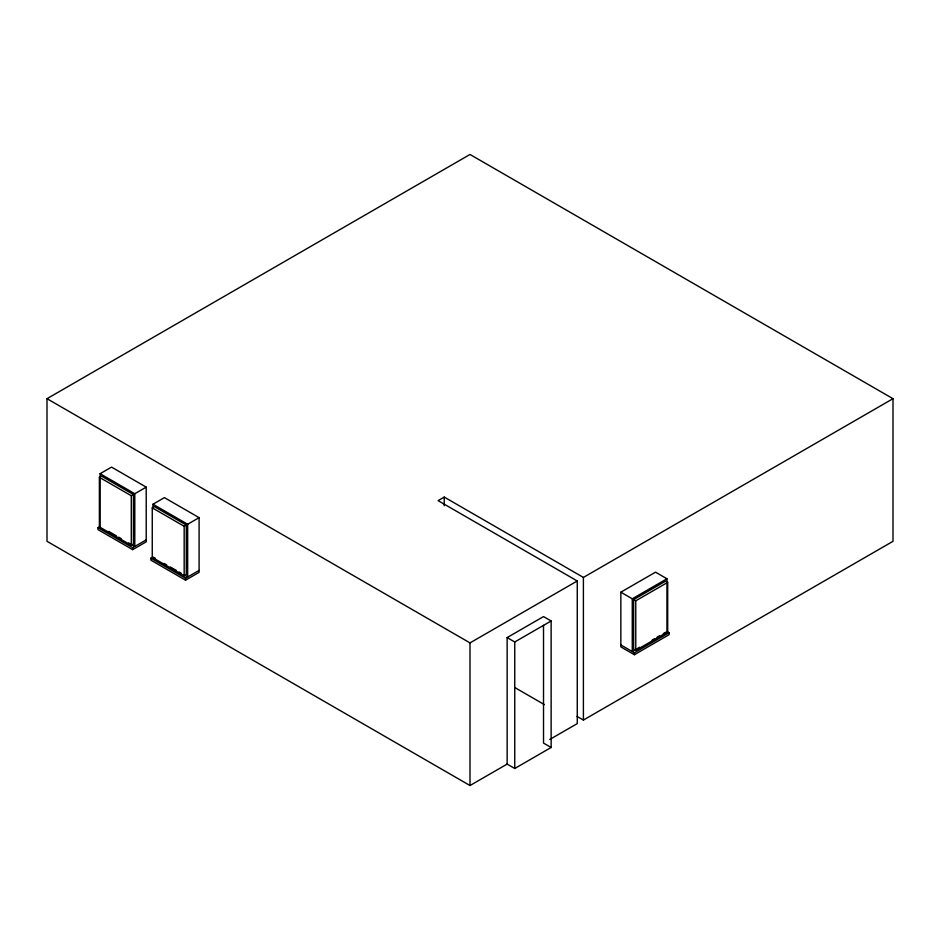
<?xml version="1.0" encoding="UTF-8"?>
<svg xmlns="http://www.w3.org/2000/svg" width="940" height="940" viewBox="0 0 940 940"><rect width="100%" height="100%" fill="white"/><g stroke="black" fill="none" stroke-linecap="round" stroke-linejoin="round"><path stroke-width="1.41" d="M507.142 764.091L507.142 637.579L543.52 616.581L551.134 620.976L551.134 747.476L514.756 768.485L507.142 764.091L470 785.534L47 541.311L47 398.689L470 154.466L893 398.689L893 541.311L583.399 720.064L577.078 716.409M100.11 473.701L111.531 467.098L146.217 487.132L146.217 541.828L132.681 549.653L97.995 529.62L97.995 527.669L100.11 526.447L100.11 473.701L134.796 493.723L146.217 487.132M99.382 477.309L101.496 476.087L133.41 494.522L133.41 544.084L131.294 545.306L99.382 526.87L99.382 477.309L131.294 495.744L133.41 494.522M152.985 508.622L152.985 504.228L164.406 497.624L199.092 517.658L199.092 572.354L185.556 580.18L150.87 560.146L150.87 558.196L152.985 556.973L155.464 558.407M152.257 507.835L154.371 506.613L186.285 525.049L186.285 574.61L184.17 575.832L152.257 557.397L152.257 507.835L184.17 526.271L186.285 525.049M97.995 527.669L132.681 547.691L146.217 539.877M152.985 504.228L187.671 524.25L199.092 517.658M150.87 558.196L185.556 578.218L199.092 570.404M893 398.689L583.399 577.43L444.232 497.084L438.099 500.632L577.266 580.979L577.266 723.6L549.759 739.475M47 398.689L470 642.901L577.266 580.979M507.142 637.579L514.756 641.973L551.134 620.976M620.846 592.188L655.533 572.166L666.954 578.758L666.954 631.516L669.068 632.738L669.068 634.688L634.383 654.71L620.846 646.896L620.846 592.188L632.268 598.792L666.954 578.758M633.654 599.591L665.579 581.155L667.694 582.377L667.694 631.939L635.769 650.363L633.654 649.141L633.654 599.591L635.769 600.801L667.694 582.377M639.705 647.249L632.268 651.538L632.268 598.792M652.09 640.093L654.569 638.671M657.048 637.238L659.527 635.804M663.241 633.654L665.72 632.232M620.846 644.946L634.383 652.76L669.068 632.738M515.273 687.81L544.378 704.612M551.134 747.476L543.52 743.082L543.52 625.3M108.782 531.452L116.219 535.741M118.687 537.175L121.166 538.608M128.604 542.897L134.796 546.469L134.796 493.723M164.136 563.413L166.615 564.846M170.328 566.985L176.52 570.568M179 571.99L181.479 573.423M183.958 574.857L187.671 576.995L187.671 524.25M635.769 600.801L635.769 650.363M634.383 652.76L634.383 654.71M583.399 577.43L583.399 720.064M514.756 641.973L514.756 768.485M470 642.901L470 785.534M444.232 497.084L444.232 505.814M185.556 578.218L185.556 580.18M184.17 526.271L184.17 575.832M132.681 547.691L132.681 549.653M131.294 495.744L131.294 545.306"/></g></svg>
